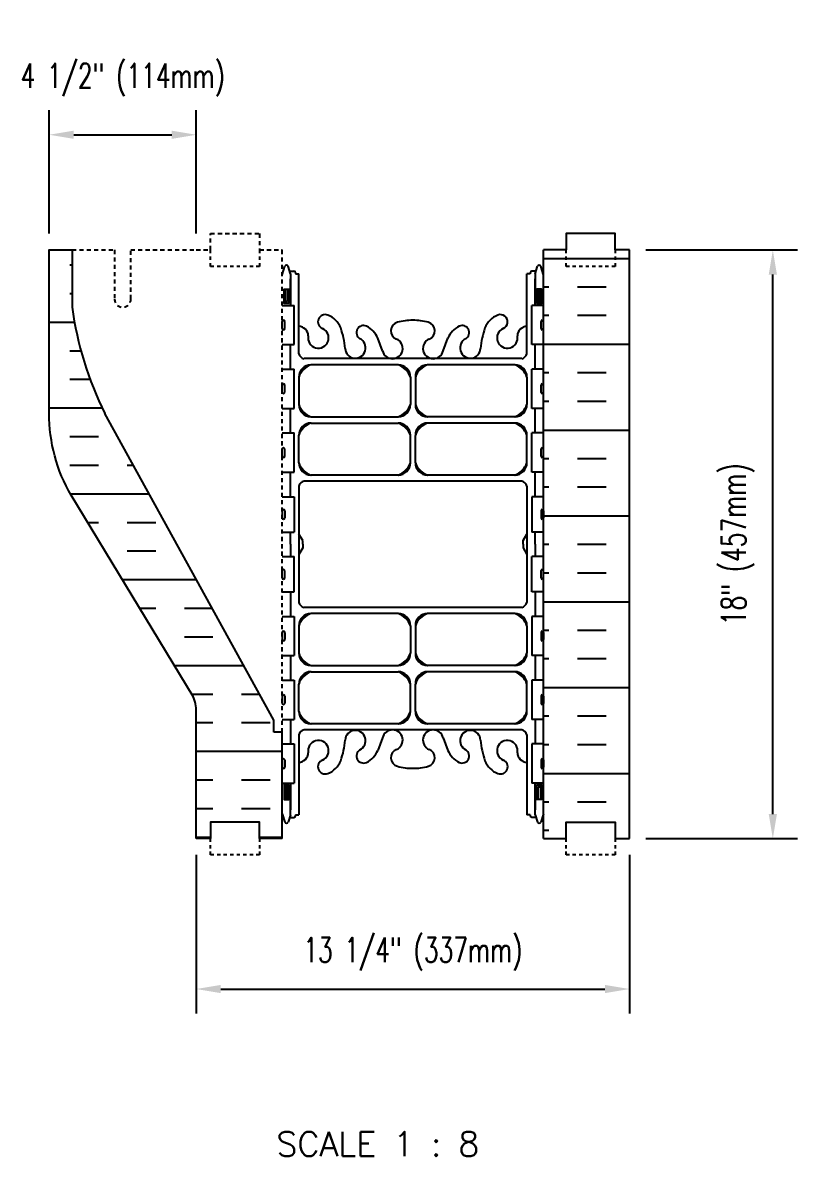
# Model space of a CAD drawing. Header units: inches. Extents: x 201 to 320, y 92 to 194.
# Drawn here: x 200.52 to 224.21, y 122.7 to 157.37 of the extents above; entities that cross this region are included whole.
import ezdxf

# ---------------------------------------------------------------- set-up
doc = ezdxf.new("R2010")
doc.units = ezdxf.units.IN
doc.header["$MEASUREMENT"] = 0
doc.linetypes.add('DASHED2', pattern=[0.375, 0.25, -0.125])
doc.linetypes.add('HIDDEN2', pattern=[0.1875, 0.125, -0.0625])
for name, color, linetype in [('HATCH', 12, 'Continuous'), ('Hidden2', 12, 'HIDDEN2'), ('line25', 2, 'Continuous'), ('LINE50', 5, 'Continuous'), ('LINE9', 9, 'Continuous'), ('TEXT', 4, 'Continuous'), ('Web_Edge', 9, 'Continuous')]:
    doc.layers.add(name, color=color, linetype=linetype)
doc.styles.add('DIM', font='romans.shx', dxfattribs={"width": 0.7})
doc.styles.add('ROMANS', font='romans.shx', dxfattribs={"height": 0.75})
doc.dimstyles.new('ext_8', dxfattribs={"dimscale": 8, "dimtxt": 0.09375, "dimasz": 0.09375, "dimexe": 0.09375, "dimexo": 0.0625, "dimgap": 0.0625, "dimtad": 1, "dimdec": 1, "dimzin": 3, "dimdsep": 46, "dimlunit": 4, "dimtxsty": 'DIM', "dimcen": 0.09, "dimdle": 0.09375, "dimclrt": 4, "dimadec": 0, "dimazin": 0, "dimtfac": 1, "dimtdec": 1, "dimtmove": 2, "dimatfit": 3, "dimfxl": 1, "dimfrac": 2, "dimtolj": 1, "dimtzin": 0, "dimarcsym": 0})

# ---------------------------------------------------------------- blocks, each defined once
blk = doc.blocks.new('*D21')
at = {"layer": 'Defpoints', "color": 0, "transparency": 16777216}
for p in [(205.828, 153.939), (201.328, 150.415), (205.828, 150.415)]:
    blk.add_point(p, dxfattribs=at)
at = {"layer": 'TEXT', "color": 0, "lineweight": -2, "transparency": 16777216}
for p, q in [((201.328, 150.915), (201.328, 154.689)), ((205.828, 150.915), (205.828, 154.689)), ((202.078, 153.939), (205.078, 153.939))]:
    blk.add_line(p, q, dxfattribs=at)
at = {"layer": 'TEXT', "color": 0, "transparency": 16777216}
for points in [[(202.078, 154.064), (202.078, 153.814), (201.328, 153.939)], [(205.078, 154.064), (205.078, 153.814), (205.828, 153.939)]]:
    blk.add_solid(points, dxfattribs=at)
at = {"layer": 'TEXT', "color": 4, "transparency": 16777216, "insert": (203.578, 155.622), "char_height": 0.75, "attachment_point": 5, "style": 'DIM'}
blk.add_mtext('\\A1;4 1/2" (114mm)', dxfattribs=at)
blk = doc.blocks.new('*D22')
at = {"layer": 'Defpoints', "color": 0, "transparency": 16777216}
for p in [(219.078, 150.415), (223.464, 150.415), (219.078, 132.415)]:
    blk.add_point(p, dxfattribs=at)
at = {"layer": 'TEXT', "color": 0, "lineweight": -2, "transparency": 16777216}
for p, q in [((219.578, 150.415), (224.214, 150.415)), ((223.464, 133.165), (223.464, 149.665)), ((219.578, 132.415), (224.214, 132.415))]:
    blk.add_line(p, q, dxfattribs=at)
at = {"layer": 'TEXT', "color": 0, "transparency": 16777216}
for points in [[(223.339, 149.665), (223.589, 149.665), (223.464, 150.415)], [(223.339, 133.165), (223.589, 133.165), (223.464, 132.415)]]:
    blk.add_solid(points, dxfattribs=at)
at = {"layer": 'TEXT', "color": 4, "transparency": 16777216, "insert": (222.392, 141.415), "char_height": 0.75, "attachment_point": 5, "rotation": 90, "style": 'DIM'}
blk.add_mtext('\\A1;18" (457mm)', dxfattribs=at)
blk = doc.blocks.new('*D23')
at = {"layer": 'Defpoints', "color": 0, "transparency": 16777216}
for p in [(205.828, 132.415), (219.078, 132.415), (219.078, 127.814)]:
    blk.add_point(p, dxfattribs=at)
at = {"layer": 'TEXT', "color": 0, "lineweight": -2, "transparency": 16777216}
for p, q in [((205.828, 131.915), (205.828, 127.064)), ((219.078, 131.915), (219.078, 127.064)), ((206.578, 127.814), (218.328, 127.814))]:
    blk.add_line(p, q, dxfattribs=at)
at = {"layer": 'TEXT', "color": 0, "transparency": 16777216}
for points in [[(206.578, 127.939), (206.578, 127.689), (205.828, 127.814)], [(218.328, 127.939), (218.328, 127.689), (219.078, 127.814)]]:
    blk.add_solid(points, dxfattribs=at)
at = {"layer": 'TEXT', "color": 4, "transparency": 16777216, "insert": (212.453, 128.885), "char_height": 0.75, "attachment_point": 5, "style": 'DIM'}
blk.add_mtext('\\A1;13 1/4" (337mm)', dxfattribs=at)

msp = doc.modelspace()

# ---------------------------------------------------------------- hatches: boundary and pattern name
at = {"layer": 'HATCH'}
h = msp.add_hatch(dxfattribs=at)
h.set_pattern_fill('INSUL', color=256, scale=7, style=0)
h.set_pattern_definition([(180, (3142.6142, -264.594), (0, 2.625), []), (180, (3142.6142, -263.719), (0, 2.625), [0.875, -0.875]), (180, (3142.6142, -262.844), (0, 2.625), [0.875, -0.875])])
h.paths.add_polyline_path([(219.078, 132.415), (218.64, 132.415), (218.64, 132.915), (217.14, 132.915), (217.14, 132.415), (216.453, 132.415), (216.453, 150.415), (217.14, 150.415), (217.14, 150.915), (218.64, 150.915), (218.64, 150.415), (219.078, 150.415)])
h = msp.add_hatch(dxfattribs=at)
h.set_pattern_fill('INSUL', color=256, scale=7, style=0)
h.set_pattern_definition([(0, (-2794.038, -290.1668), (0, 2.625), []), (0, (-2794.038, -289.2918), (0, 2.625), [0.875, -0.875]), (0, (-2794.038, -288.4168), (0, 2.625), [0.875, -0.875])])
h.paths.add_polyline_path([(203.028, 145.415, -0.079579), (202.028, 148.665), (202.028, 150.415), (201.328, 150.415), (201.328, 145.415, 0.131652), (201.998, 142.915), (205.736, 136.765, -0.10438), (205.828, 136.29), (205.828, 132.415), (206.265, 132.415), (206.265, 132.915), (207.765, 132.915), (207.765, 132.415), (208.453, 132.415), (208.453, 135.665), (208.203, 135.665), (208.203, 136.04)])

# ---------------------------------------------------------------- linework, layer by layer
at = {"layer": 'Hidden2'}
for p, q in [((202.028, 150.415), (203.328, 150.415)), ((203.328, 150.415), (203.328, 148.915)), ((203.828, 148.915), (203.828, 150.415)), ((203.828, 150.415), (205.828, 150.415)), ((208.453, 135.665), (208.453, 150.415))]:
    msp.add_line(p, q, dxfattribs=at)
msp.add_lwpolyline([(205.828, 150.415), (206.265, 150.415), (206.265, 150.915), (207.765, 150.915), (207.765, 150.415), (208.453, 150.415)], dxfattribs=at)
msp.add_arc((203.578, 148.915), 0.25, 180, 0, dxfattribs=at)
at = {"layer": 'line25'}
for p, q in [((202.028, 150.415), (202.028, 148.665)), ((216.453, 132.415), (216.453, 150.415)), ((208.453, 148.72), (208.818, 148.72)), ((208.818, 147.52), (208.818, 148.72)), ((216.453, 148.72), (216.088, 148.72)), ((216.088, 147.52), (216.088, 148.72)), ((208.453, 147.52), (208.818, 147.52)), ((216.453, 147.52), (216.088, 147.52)), ((208.453, 146.77), (208.818, 146.77)), ((208.818, 145.57), (208.818, 146.77)), ((216.453, 146.77), (216.088, 146.77)), ((216.088, 145.57), (216.088, 146.77)), ((208.203, 136.04), (203.028, 145.415)), ((208.453, 145.57), (208.818, 145.57)), ((216.453, 145.57), (216.088, 145.57)), ((208.453, 144.82), (208.818, 144.82)), ((208.818, 143.62), (208.818, 144.82)), ((216.453, 144.82), (216.088, 144.82)), ((216.088, 143.62), (216.088, 144.82)), ((208.453, 143.62), (208.818, 143.62)), ((216.453, 143.62), (216.088, 143.62)), ((208.453, 142.87), (208.818, 142.87)), ((208.818, 142.87), (208.818, 141.79)), ((216.453, 142.87), (216.088, 142.87)), ((216.088, 142.87), (216.088, 141.79)), ((208.453, 141.79), (208.818, 141.79)), ((216.453, 141.79), (216.088, 141.79)), ((208.453, 141.04), (208.818, 141.04)), ((208.818, 139.96), (208.818, 141.04)), ((216.453, 141.04), (216.088, 141.04)), ((216.088, 139.96), (216.088, 141.04)), ((208.453, 139.96), (208.818, 139.96)), ((216.453, 139.96), (216.088, 139.96)), ((208.453, 139.21), (208.818, 139.21)), ((208.818, 139.21), (208.818, 138.01)), ((216.453, 139.21), (216.088, 139.21)), ((216.088, 139.21), (216.088, 138.01)), ((208.453, 138.01), (208.818, 138.01)), ((216.453, 138.01), (216.088, 138.01)), ((208.453, 137.26), (208.818, 137.26)), ((208.818, 137.26), (208.818, 136.06)), ((216.453, 137.26), (216.088, 137.26)), ((216.088, 137.26), (216.088, 136.06)), ((208.203, 135.665), (208.203, 136.04)), ((208.453, 136.06), (208.818, 136.06)), ((216.453, 136.06), (216.088, 136.06)), ((208.453, 135.665), (208.203, 135.665)), ((208.453, 132.415), (208.453, 135.665)), ((208.453, 135.31), (208.818, 135.31)), ((208.818, 135.31), (208.818, 134.11)), ((216.453, 135.31), (216.088, 135.31)), ((216.088, 135.31), (216.088, 134.11)), ((208.453, 134.11), (208.818, 134.11)), ((216.453, 134.11), (216.088, 134.11))]:
    msp.add_line(p, q, dxfattribs=at)
msp.add_arc((212.673, 150.162), 10.75, 188.0028, 206.2026, dxfattribs=at)
at = {"layer": 'LINE50'}
msp.add_line((219.078, 132.415), (219.078, 150.415), dxfattribs=at)
for points in [[(219.078, 150.415), (218.64, 150.415), (218.64, 150.915), (217.14, 150.915), (217.14, 150.415), (216.453, 150.415)], [(208.453, 132.415), (207.765, 132.415), (207.765, 132.915), (206.265, 132.915), (206.265, 132.415), (205.828, 132.415)], [(216.453, 132.415), (217.14, 132.415), (217.14, 132.915), (218.64, 132.915), (218.64, 132.415), (219.078, 132.415)]]:
    msp.add_lwpolyline(points, dxfattribs=at)
msp.add_lwpolyline([(205.828, 132.415), (205.828, 136.29, 0.10438), (205.736, 136.765), (201.998, 142.915, -0.131652), (201.328, 145.415), (201.328, 150.415), (202.028, 150.415)], format="xyb", dxfattribs=at)
at = {"layer": 'LINE9'}
for p, q in [((208.453, 148.01), (208.453, 148.23)), ((208.453, 148.175), (208.453, 148.175)), ((208.453, 148.065), (208.453, 148.065)), ((208.493, 148.27), (208.493, 148.27)), ((208.533, 148.01), (208.533, 148.23)), ((216.373, 148.01), (216.373, 148.23)), ((216.413, 148.27), (216.413, 148.27)), ((216.453, 148.01), (216.453, 148.23)), ((216.453, 148.175), (216.453, 148.175)), ((216.453, 148.065), (216.453, 148.065)), ((208.493, 147.97), (208.493, 147.97)), ((216.413, 147.97), (216.413, 147.97)), ((208.493, 146.32), (208.493, 146.32)), ((216.413, 146.32), (216.413, 146.32)), ((208.453, 146.06), (208.453, 146.28)), ((208.453, 146.225), (208.453, 146.225)), ((208.453, 146.115), (208.453, 146.115)), ((208.493, 146.02), (208.493, 146.02)), ((208.533, 146.06), (208.533, 146.28)), ((216.373, 146.06), (216.373, 146.28)), ((216.413, 146.02), (216.413, 146.02)), ((216.453, 146.06), (216.453, 146.28)), ((216.453, 146.225), (216.453, 146.225)), ((216.453, 146.115), (216.453, 146.115)), ((208.453, 144.11), (208.453, 144.33)), ((208.453, 144.275), (208.453, 144.275)), ((208.493, 144.37), (208.493, 144.37)), ((208.533, 144.11), (208.533, 144.33)), ((216.373, 144.11), (216.373, 144.33)), ((216.413, 144.37), (216.413, 144.37)), ((216.453, 144.11), (216.453, 144.33)), ((216.453, 144.275), (216.453, 144.275)), ((208.453, 144.165), (208.453, 144.165)), ((208.493, 144.07), (208.493, 144.07)), ((216.413, 144.07), (216.413, 144.07)), ((216.453, 144.165), (216.453, 144.165)), ((208.453, 142.44), (208.453, 142.22)), ((208.453, 142.385), (208.453, 142.385)), ((208.453, 142.275), (208.453, 142.275)), ((208.493, 142.48), (208.493, 142.48)), ((208.493, 142.18), (208.493, 142.18)), ((208.533, 142.44), (208.533, 142.22)), ((216.373, 142.44), (216.373, 142.22)), ((216.413, 142.48), (216.413, 142.48)), ((216.413, 142.18), (216.413, 142.18)), ((216.453, 142.44), (216.453, 142.22)), ((216.453, 142.385), (216.453, 142.385)), ((216.453, 142.275), (216.453, 142.275)), ((208.453, 140.39), (208.453, 140.61)), ((208.453, 140.555), (208.453, 140.555)), ((208.453, 140.445), (208.453, 140.445)), ((208.493, 140.65), (208.493, 140.65)), ((208.533, 140.39), (208.533, 140.61)), ((216.373, 140.39), (216.373, 140.61)), ((216.413, 140.65), (216.413, 140.65)), ((216.453, 140.39), (216.453, 140.61)), ((216.453, 140.555), (216.453, 140.555)), ((216.453, 140.445), (216.453, 140.445)), ((208.493, 140.35), (208.493, 140.35)), ((216.413, 140.35), (216.413, 140.35)), ((208.453, 138.72), (208.453, 138.5)), ((208.493, 138.76), (208.493, 138.76)), ((208.533, 138.72), (208.533, 138.5)), ((216.373, 138.72), (216.373, 138.5)), ((216.413, 138.76), (216.413, 138.76)), ((216.453, 138.72), (216.453, 138.5)), ((208.453, 138.665), (208.453, 138.665)), ((208.453, 138.555), (208.453, 138.555)), ((208.493, 138.46), (208.493, 138.46)), ((216.413, 138.46), (216.413, 138.46)), ((216.453, 138.665), (216.453, 138.665)), ((216.453, 138.555), (216.453, 138.555)), ((208.453, 136.77), (208.453, 136.55)), ((208.453, 136.715), (208.453, 136.715)), ((208.453, 136.605), (208.453, 136.605)), ((208.533, 136.77), (208.533, 136.55)), ((216.373, 136.77), (216.373, 136.55)), ((216.453, 136.77), (216.453, 136.55)), ((216.453, 136.715), (216.453, 136.715)), ((216.453, 136.605), (216.453, 136.605)), ((208.493, 136.51), (208.493, 136.51)), ((216.413, 136.51), (216.413, 136.51)), ((208.453, 134.82), (208.453, 134.6)), ((208.453, 134.765), (208.453, 134.765)), ((208.453, 134.655), (208.453, 134.655)), ((208.493, 134.86), (208.493, 134.86)), ((208.493, 134.56), (208.493, 134.56)), ((208.533, 134.82), (208.533, 134.6)), ((216.373, 134.82), (216.373, 134.6)), ((216.413, 134.86), (216.413, 134.86)), ((216.413, 134.56), (216.413, 134.56)), ((216.453, 134.82), (216.453, 134.6)), ((216.453, 134.765), (216.453, 134.765)), ((216.453, 134.655), (216.453, 134.655))]:
    msp.add_line(p, q, dxfattribs=at)
at = {"layer": 'LINE9', "linetype": 'DASHED2', "ltscale": 0.15}
for points in [[(207.765, 150.415), (207.765, 150.415), (207.765, 149.915), (206.265, 149.915), (206.265, 150.415), (206.265, 150.415)], [(218.64, 150.415), (218.64, 150.415), (218.64, 149.915), (217.14, 149.915), (217.14, 150.415), (217.14, 150.415)], [(207.765, 132.415), (207.765, 132.415), (207.765, 131.915), (206.265, 131.915), (206.265, 132.415), (206.265, 132.415)], [(218.64, 132.415), (218.64, 132.415), (218.64, 131.915), (217.14, 131.915), (217.14, 132.415), (217.14, 132.415)]]:
    msp.add_lwpolyline(points, dxfattribs=at)
at = {"layer": 'LINE9'}
for centre, start, end in [((208.493, 148.23), 90, 180), ((208.493, 148.23), 360, 90), ((216.413, 148.23), 90, 180), ((216.413, 148.23), 0, 90), ((208.493, 148.01), 180, 270), ((208.493, 148.01), 270, 0), ((216.413, 148.01), 180, 270), ((216.413, 148.01), 270, 0), ((208.493, 146.28), 90, 180), ((208.493, 146.28), 360, 90), ((216.413, 146.28), 90, 180), ((216.413, 146.28), 0, 90), ((208.493, 146.06), 180, 270), ((208.493, 146.06), 270, 0), ((216.413, 146.06), 180, 270), ((216.413, 146.06), 270, 0), ((208.493, 144.33), 90, 180), ((208.493, 144.33), 360, 90), ((216.413, 144.33), 90, 180), ((216.413, 144.33), 0, 90), ((208.493, 144.11), 180, 270), ((208.493, 144.11), 270, 0), ((216.413, 144.11), 180, 270), ((216.413, 144.11), 270, 0), ((208.493, 142.44), 90, 180), ((208.493, 142.22), 180, 270), ((208.493, 142.44), 0, 90), ((208.493, 142.22), 270, 0), ((216.413, 142.44), 90, 180), ((216.413, 142.22), 180, 270), ((216.413, 142.44), 360, 90), ((216.413, 142.22), 270, 0), ((208.493, 140.61), 90, 180), ((208.493, 140.61), 360, 90), ((216.413, 140.61), 90, 180), ((216.413, 140.61), 0, 90), ((208.493, 140.39), 180, 270), ((208.493, 140.39), 270, 0), ((216.413, 140.39), 180, 270), ((216.413, 140.39), 270, 0), ((208.493, 138.72), 90, 180), ((208.493, 138.72), 0, 90), ((216.413, 138.72), 90, 180), ((216.413, 138.72), 360, 90), ((208.493, 138.5), 180, 270), ((208.493, 138.5), 270, 0), ((216.413, 138.5), 180, 270), ((216.413, 138.5), 270, 0), ((208.493, 136.77), 90, 180), ((208.493, 136.77), 0, 90), ((216.413, 136.77), 90, 180), ((216.413, 136.77), 360, 90), ((208.493, 136.55), 180, 270), ((208.493, 136.55), 270, 0), ((216.413, 136.55), 180, 270), ((216.413, 136.55), 270, 0), ((208.493, 134.82), 90, 180), ((208.493, 134.6), 180, 270), ((208.493, 134.82), 0, 90), ((208.493, 134.6), 270, 0), ((216.413, 134.82), 90, 180), ((216.413, 134.6), 180, 270), ((216.413, 134.82), 360, 90), ((216.413, 134.6), 270, 0)]:
    msp.add_arc(centre, 0.04, start, end, dxfattribs=at)
at = {"layer": 'Web_Edge'}
for p, q in [((208.453, 149.656), (208.538, 149.917)), ((208.713, 149.687), (208.638, 149.917)), ((216.193, 149.687), (216.268, 149.917)), ((216.453, 149.656), (216.368, 149.917)), ((208.687, 149.767), (208.813, 149.767)), ((208.713, 149.687), (208.713, 148.72)), ((208.853, 149.717), (208.853, 149.717)), ((208.863, 149.717), (208.863, 149.717)), ((208.863, 149.717), (208.863, 149.687)), ((208.863, 149.687), (208.963, 149.687)), ((208.963, 147.24), (208.963, 149.687)), ((216.043, 149.687), (215.943, 149.687)), ((215.943, 147.24), (215.943, 149.687)), ((216.043, 149.717), (216.043, 149.717)), ((216.043, 149.717), (216.043, 149.687)), ((216.219, 149.767), (216.093, 149.767)), ((216.193, 149.687), (216.193, 148.72)), ((211.524, 147.333), (211.381, 147.72)), ((213.381, 147.333), (213.524, 147.72)), ((215.782, 147.092), (209.124, 147.092)), ((212.001, 146.904), (209.338, 146.904)), ((215.568, 146.904), (212.904, 146.904)), ((208.963, 146.529), (208.963, 145.689)), ((212.376, 146.529), (212.376, 145.689)), ((212.529, 146.53), (212.529, 145.689)), ((215.943, 146.529), (215.943, 145.689)), ((209.338, 145.314), (212.001, 145.314)), ((215.568, 145.314), (212.904, 145.314)), ((209.338, 145.123), (212.001, 145.123)), ((215.568, 145.123), (212.904, 145.123)), ((208.963, 143.907), (208.963, 144.748)), ((212.376, 143.907), (212.376, 144.748)), ((212.529, 143.906), (212.529, 144.747)), ((215.943, 143.907), (215.943, 144.748)), ((212.001, 143.532), (209.338, 143.532)), ((215.568, 143.532), (212.904, 143.532)), ((208.963, 143.197), (208.963, 139.634)), ((215.782, 143.345), (209.124, 143.345)), ((215.943, 143.197), (215.943, 139.634)), ((209.083, 141.528), (208.963, 141.728)), ((209.083, 141.528), (208.963, 141.728)), ((209.083, 141.415), (209.083, 141.528)), ((209.083, 141.415), (209.083, 141.528)), ((215.823, 141.528), (215.943, 141.728)), ((215.823, 141.528), (215.943, 141.728)), ((215.823, 141.415), (215.823, 141.528)), ((215.823, 141.415), (215.823, 141.528)), ((209.083, 141.303), (208.963, 141.103)), ((209.083, 141.303), (208.963, 141.103)), ((209.083, 141.415), (209.083, 141.303)), ((209.083, 141.415), (209.083, 141.303)), ((215.823, 141.415), (215.823, 141.303)), ((215.823, 141.415), (215.823, 141.303)), ((215.823, 141.303), (215.943, 141.103)), ((215.823, 141.303), (215.943, 141.103)), ((215.782, 139.486), (209.124, 139.486)), ((212.001, 139.299), (209.338, 139.299)), ((215.568, 139.299), (212.904, 139.299)), ((208.963, 138.924), (208.963, 138.083)), ((212.376, 138.924), (212.376, 138.083)), ((212.529, 138.924), (212.529, 138.084)), ((215.943, 138.924), (215.943, 138.083)), ((209.338, 137.708), (212.001, 137.708)), ((215.568, 137.708), (212.904, 137.708)), ((209.338, 137.517), (212.001, 137.517)), ((215.568, 137.517), (212.904, 137.517)), ((208.963, 136.301), (208.963, 137.142)), ((212.376, 136.301), (212.376, 137.142)), ((212.529, 136.301), (212.529, 137.141)), ((215.943, 136.301), (215.943, 137.142)), ((212.001, 135.926), (209.338, 135.926)), ((215.568, 135.926), (212.904, 135.926)), ((208.963, 135.591), (208.963, 133.144)), ((215.782, 135.739), (209.124, 135.739)), ((215.943, 135.591), (215.943, 133.144)), ((211.524, 135.498), (211.381, 135.111)), ((213.381, 135.498), (213.524, 135.111)), ((208.713, 133.144), (208.713, 134.11)), ((216.193, 133.144), (216.193, 134.11)), ((208.453, 133.175), (208.538, 132.914)), ((208.713, 133.144), (208.638, 132.914)), ((208.863, 133.144), (208.963, 133.144)), ((208.863, 133.144), (208.863, 133.114)), ((216.043, 133.144), (215.943, 133.144)), ((216.043, 133.144), (216.043, 133.114)), ((216.193, 133.144), (216.268, 132.914)), ((216.453, 133.175), (216.368, 132.914)), ((208.687, 133.064), (208.813, 133.064)), ((208.863, 133.114), (208.863, 133.114)), ((216.043, 133.114), (216.043, 133.114)), ((216.219, 133.064), (216.093, 133.064))]:
    msp.add_line(p, q, dxfattribs=at)
for points in [[(208.713, 148.72), (208.713, 149.537)], [(216.193, 148.72), (216.193, 149.537)], [(208.713, 146.77), (208.713, 147.52)], [(216.193, 146.77), (216.193, 147.52)], [(208.713, 144.82), (208.713, 145.57)], [(216.193, 144.82), (216.193, 145.57)], [(208.713, 142.87), (208.713, 143.62)], [(216.193, 142.87), (216.193, 143.62)], [(208.713, 141.415), (208.713, 141.79)], [(216.193, 141.415), (216.193, 141.79)], [(208.713, 141.415), (208.713, 141.04)], [(216.193, 141.415), (216.193, 141.04)], [(208.713, 139.96), (208.713, 139.21)], [(216.193, 139.96), (216.193, 139.21)], [(208.713, 138.01), (208.713, 137.26)], [(216.193, 138.01), (216.193, 137.26)], [(208.713, 136.06), (208.713, 135.31)], [(216.193, 136.06), (216.193, 135.31)], [(208.713, 134.11), (208.713, 133.294)], [(216.193, 134.11), (216.193, 133.294)]]:
    msp.add_lwpolyline(points, dxfattribs=at)
for points in [[(208.663, 148.777), (208.513, 148.777), (208.513, 149.217), (208.663, 149.217)], [(208.623, 148.837), (208.553, 148.837), (208.553, 149.217), (208.623, 149.217)], [(216.243, 148.777), (216.393, 148.777), (216.393, 149.217), (216.243, 149.217)], [(216.283, 148.837), (216.353, 148.837), (216.353, 149.217), (216.283, 149.217)], [(208.663, 134.054), (208.513, 134.054), (208.513, 133.614), (208.663, 133.614)], [(208.623, 133.994), (208.553, 133.994), (208.553, 133.614), (208.623, 133.614)], [(216.243, 134.054), (216.393, 134.054), (216.393, 133.614), (216.243, 133.614)], [(216.283, 133.994), (216.353, 133.994), (216.353, 133.614), (216.283, 133.614)]]:
    msp.add_lwpolyline(points, close=True, dxfattribs=at)
for centre, radius, start, end in [((208.588, 149.89), 0.0567, 28.0725, 151.9275), ((216.318, 149.89), 0.0567, 28.0725, 151.9275), ((208.813, 149.717), 0.05, 0, 90), ((216.093, 149.717), 0.05, 90, 180), ((209.771, 148.219), 0.22, 68.1963, 248.1963), ((209.614, 147.79), 0.677, 21.1239, 69.3197), ((215.291, 147.79), 0.677, 110.6803, 158.8761), ((215.134, 148.219), 0.22, 291.8037, 111.8037), ((208.943, 147.773), 0.313, 3.1389, 86.4456), ((210.945, 147.888), 0.217, 65.5264, 238.537), ((210.695, 147.418), 0.75, 23.6938, 62.9705), ((212.047, 147.944), 0.268, 104.7892, 250.0338), ((212.441, 146.511), 1.754, 89.6229, 105.2918), ((212.464, 146.511), 1.754, 74.7082, 90.3771), ((212.858, 147.944), 0.268, 289.9662, 75.2108), ((214.211, 147.418), 0.75, 117.0295, 156.3062), ((213.96, 147.888), 0.217, 301.463, 114.4736), ((215.962, 147.773), 0.313, 93.5554, 176.8611), ((209.563, 147.728), 0.314, 168.5886, 66.1916), ((208.023, 147.225), 2.365, 4.3895, 20.0015), ((210.694, 147.421), 0.314, 182.7357, 63.9348), ((211.829, 147.405), 0.314, 193.4146, 66.1916), ((213.076, 147.405), 0.314, 113.8084, 346.5854), ((214.211, 147.421), 0.314, 116.0652, 357.2643), ((216.882, 147.225), 2.365, 159.9985, 175.6105), ((215.342, 147.728), 0.314, 113.8084, 11.4114), ((209.171, 147.305), 0.219, 197.3882, 257.4322), ((215.734, 147.305), 0.219, 282.5678, 342.6083), ((209.544, 146.323), 0.617, 109.5682, 160.4318), ((209.338, 146.529), 0.375, 90, 180), ((211.795, 146.323), 0.617, 19.5682, 70.4318), ((212.001, 146.529), 0.375, 360, 90), ((213.111, 146.323), 0.617, 109.5682, 160.4318), ((212.904, 146.529), 0.375, 90, 180), ((215.361, 146.323), 0.617, 19.5682, 70.4318), ((215.568, 146.529), 0.375, 360, 90), ((209.544, 145.895), 0.617, 199.5682, 250.4318), ((209.338, 145.689), 0.375, 180, 270), ((211.795, 145.895), 0.617, 289.5682, 340.4318), ((212.001, 145.689), 0.375, 270, 0), ((213.111, 145.895), 0.617, 199.5682, 250.4318), ((212.904, 145.689), 0.375, 180, 270), ((215.361, 145.895), 0.617, 289.5682, 340.4318), ((215.568, 145.689), 0.375, 270, 0), ((209.544, 144.541), 0.617, 109.5682, 160.4318), ((209.338, 144.748), 0.375, 90, 180), ((211.795, 144.541), 0.617, 19.5682, 70.4318), ((212.001, 144.748), 0.375, 360, 90), ((213.111, 144.541), 0.617, 109.5682, 160.4318), ((212.904, 144.748), 0.375, 90, 180), ((215.361, 144.541), 0.617, 19.5682, 70.4318), ((215.568, 144.748), 0.375, 360, 90), ((209.544, 144.114), 0.617, 199.5682, 250.4318), ((209.338, 143.907), 0.375, 180, 270), ((211.795, 144.114), 0.617, 289.5682, 340.4318), ((212.001, 143.907), 0.375, 270, 0), ((213.111, 144.114), 0.617, 199.5682, 250.4318), ((212.904, 143.907), 0.375, 180, 270), ((215.361, 144.114), 0.617, 289.5682, 340.4318), ((215.568, 143.907), 0.375, 270, 0), ((209.171, 143.131), 0.219, 102.5678, 162.612), ((215.734, 143.131), 0.219, 17.3917, 77.4322), ((209.171, 139.7), 0.219, 197.388, 257.4322), ((215.734, 139.7), 0.219, 282.5678, 342.6083), ((209.544, 138.717), 0.617, 109.5682, 160.4318), ((209.338, 138.924), 0.375, 90, 180), ((211.795, 138.717), 0.617, 19.5682, 70.4318), ((212.001, 138.924), 0.375, 360, 90), ((213.111, 138.717), 0.617, 109.5682, 160.4318), ((212.904, 138.924), 0.375, 90, 180), ((215.361, 138.717), 0.617, 19.5682, 70.4318), ((215.568, 138.924), 0.375, 360, 90), ((209.544, 138.29), 0.617, 199.5682, 250.4318), ((209.338, 138.083), 0.375, 180, 270), ((211.795, 138.29), 0.617, 289.5682, 340.4318), ((212.001, 138.083), 0.375, 270, 0), ((213.111, 138.29), 0.617, 199.5682, 250.4318), ((212.904, 138.083), 0.375, 180, 270), ((215.361, 138.29), 0.617, 289.5682, 340.4318), ((215.568, 138.083), 0.375, 270, 0), ((209.544, 136.935), 0.617, 109.5682, 160.4318), ((209.338, 137.142), 0.375, 90, 180), ((211.795, 136.935), 0.617, 19.5682, 70.4318), ((212.001, 137.142), 0.375, 360, 90), ((213.111, 136.935), 0.617, 109.5682, 160.4318), ((212.904, 137.142), 0.375, 90, 180), ((215.361, 136.935), 0.617, 19.5682, 70.4318), ((215.568, 137.142), 0.375, 360, 90), ((209.544, 136.508), 0.617, 199.5682, 250.4318), ((209.338, 136.301), 0.375, 180, 270), ((211.795, 136.508), 0.617, 289.5682, 340.4318), ((212.001, 136.301), 0.375, 270, 0), ((213.111, 136.508), 0.617, 199.5682, 250.4318), ((212.904, 136.301), 0.375, 180, 270), ((215.361, 136.508), 0.617, 289.5682, 340.4318), ((215.568, 136.301), 0.375, 270, 0), ((209.171, 135.525), 0.219, 102.5678, 162.6118), ((210.694, 135.41), 0.314, 296.0652, 177.2643), ((211.829, 135.425), 0.314, 293.8084, 166.5854), ((213.076, 135.425), 0.314, 13.4146, 246.1916), ((214.211, 135.41), 0.314, 2.7357, 243.9348), ((215.734, 135.525), 0.219, 17.3917, 77.4322), ((209.563, 135.103), 0.314, 293.8084, 191.4114), ((208.023, 135.605), 2.365, 339.9985, 355.6105), ((216.882, 135.605), 2.365, 184.3895, 200.0015), ((215.342, 135.103), 0.314, 348.5886, 246.1916), ((208.943, 135.058), 0.313, 273.5544, 356.8611), ((210.945, 134.942), 0.217, 121.463, 294.4736), ((210.695, 135.413), 0.75, 297.0295, 336.3062), ((212.047, 134.887), 0.268, 109.9662, 255.2108), ((212.858, 134.887), 0.268, 284.7892, 70.0338), ((214.211, 135.413), 0.75, 203.6938, 242.9705), ((213.96, 134.942), 0.217, 245.5264, 58.537), ((215.962, 135.058), 0.313, 183.1389, 266.4446), ((209.771, 134.612), 0.22, 111.8037, 291.8037), ((209.614, 135.04), 0.677, 290.6803, 338.8761), ((212.441, 136.319), 1.754, 254.7082, 270.3771), ((212.464, 136.319), 1.754, 269.6229, 285.2918), ((215.291, 135.04), 0.677, 201.1239, 249.3197), ((215.134, 134.612), 0.22, 248.1963, 68.1963), ((208.588, 132.941), 0.0567, 208.0725, 331.9275), ((208.813, 133.114), 0.05, 270, 0), ((216.093, 133.114), 0.05, 180, 270), ((216.318, 132.941), 0.0567, 208.0725, 331.9275)]:
    msp.add_arc(centre, radius, start, end, dxfattribs=at)

# ---------------------------------------------------------------- texts
at = {"layer": 'TEXT', "insert": (208.28, 123.448), "char_height": 0.75, "width": 12.7421, "attachment_point": 1, "style": 'ROMANS'}
msp.add_mtext('\\A1;SCALE 1 : 8', dxfattribs=at)

# ---------------------------------------------------------------- dimensions: what is measured, and where the dimension line sits
at = {"layer": 'TEXT'}
dim = msp.add_linear_dim(base=(205.828, 153.939), p1=(201.328, 150.415), p2=(205.828, 150.415), text='4 1/2" (114mm)', dimstyle='ext_8', dxfattribs=at)
dim.commit()
dim.dimension.update_dxf_attribs({"geometry": '*D21', "text_midpoint": (203.578, 155.622), "dimtype": 160})
dim = msp.add_linear_dim(base=(223.464, 150.415), p1=(219.078, 132.415), p2=(219.078, 150.415), angle=90, text='18" (457mm)', dimstyle='ext_8', dxfattribs=at)
dim.commit()
dim.dimension.update_dxf_attribs({"geometry": '*D22', "text_midpoint": (222.392, 141.415)})
dim = msp.add_linear_dim(base=(219.078, 127.814), p1=(205.828, 132.415), p2=(219.078, 132.415), text='13 1/4" (337mm)', dimstyle='ext_8', dxfattribs=at)
dim.commit()
dim.dimension.update_dxf_attribs({"geometry": '*D23', "text_midpoint": (212.453, 128.885)})

doc.saveas('drawing.dxf')
